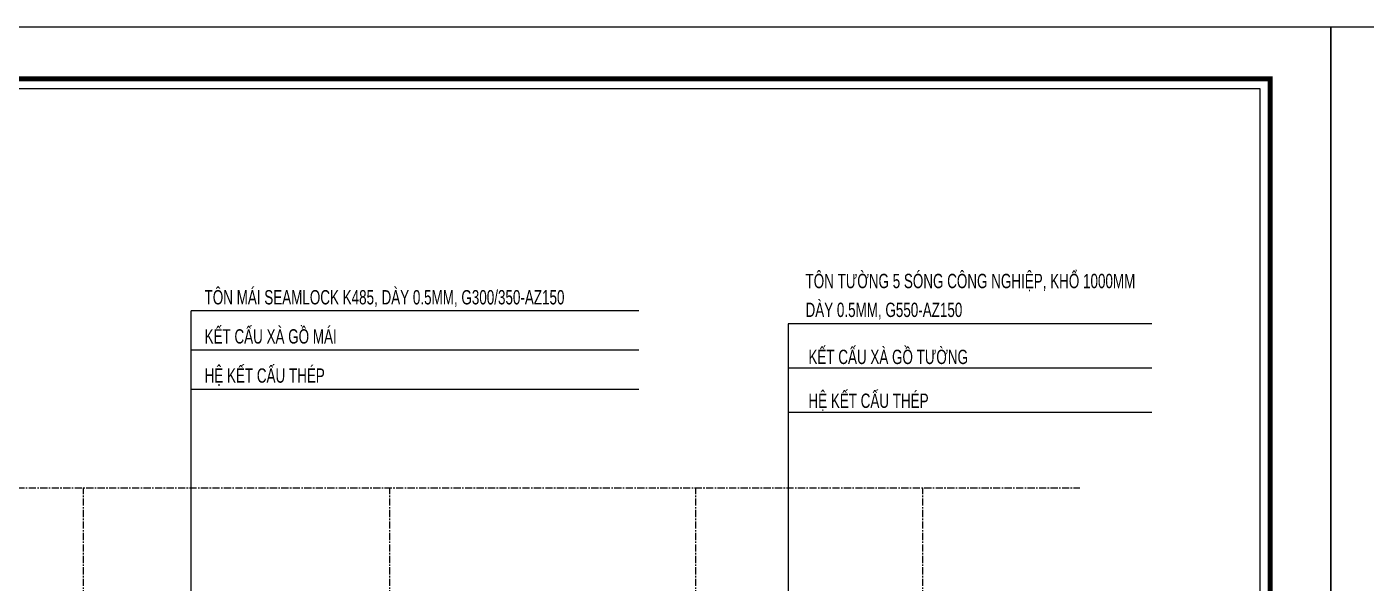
# Model space of a CAD drawing. Header units: inches. Extents: x 2 to 32666, y -5537 to 22.
# Drawn here: x 14638.6 to 14871.9, y -3801.5 to -3704.5 of the extents above; entities that cross this region are included whole.
import ezdxf
from ezdxf.enums import TextEntityAlignment as Align

# ---------------------------------------------------------------- set-up
doc = ezdxf.new("R2010")
doc.units = ezdxf.units.IN
doc.header["$MEASUREMENT"] = 0
doc.linetypes.add('CENTER', pattern=[2, 1.25, -0.25, 0.25, -0.25])
for name, color, linetype in [('2', 2, 'Continuous'), ('3', 3, 'Continuous'), ('7', 7, 'Continuous'), ('9', 9, 'Continuous'), ('BAO KHUNG', 31, 'Continuous'), ('NET IN', 3, 'Continuous'), ('Tim truc', 8, 'Continuous')]:
    doc.layers.add(name, color=color, linetype=linetype)
doc.layers.add('Cover text', color=7, linetype='Continuous', true_color=0x52370f)
doc.styles.add('ST1H', font='vnshxh.shx', dxfattribs={"width": 0.7})
doc.styles.add('TIEU DE', font='Vharialn.ttf')

# ---------------------------------------------------------------- blocks, each defined once
blk = doc.blocks.new('kt kien truc 1')
at = {"layer": '2', "color": 157, "linetype": 'Continuous'}
blk.add_lwpolyline([(0, 420), (594, 420), (594, 0), (0, 0)], close=True, dxfattribs=at)
at = {"layer": '7', "color": 147, "linetype": 'Continuous'}
blk.add_lwpolyline([(12.33, 57.61), (581.67, 57.61), (581.67, 409.19), (12.33, 409.19)], close=True, dxfattribs=at)
at = {"layer": 'BAO KHUNG', "color": 167, "linetype": 'Continuous', "const_width": 0.871}
blk.add_lwpolyline([(10.59, 9.07), (583.41, 9.07), (583.41, 410.93), (10.59, 410.93)], close=True, dxfattribs=at)
at = {"layer": 'Cover text', "ltscale": 0.5, "style": 'TIEU DE'}
for tag, p in [('STT', (555.05, 15.58)), ('TENBANVE', (45.93, 14.6))]:
    blk.add_attdef(tag, text='', height=2, dxfattribs=at).set_placement(p, align=Align.MIDDLE_CENTER)

msp = doc.modelspace()

# ---------------------------------------------------------------- linework, layer by layer
at = {"layer": '9'}
for p, q in [((14667.1887, -3826.3662), (14667.1887, -3754.0567)), ((14745.1883, -3754.0567), (14667.1887, -3754.0567)), ((14745.1883, -3760.8805), (14667.1887, -3760.8805)), ((14771.1971, -3763.997), (14834.5518, -3763.997)), ((14667.1887, -3767.7042), (14745.1883, -3767.7042)), ((14771.1971, -3771.6906), (14834.5518, -3771.6906))]:
    msp.add_line(p, q, dxfattribs=at)
msp.add_lwpolyline([(14834.5518, -3756.3034), (14771.1971, -3756.3034), (14771.1971, -3844.7464), (14829.7867, -3844.7464)], dxfattribs=at)
at = {"layer": 'NET IN'}
for points in [[(14271.7695, -3704.5249), (14865.7695, -3704.5249), (14865.7695, -4124.5249), (14271.7695, -4124.5249)], [(14865.7695, -3704.5249), (15459.7695, -3704.5249), (15459.7695, -4124.5249), (14865.7695, -4124.5249)]]:
    msp.add_lwpolyline(points, close=True, dxfattribs=at)
at = {"layer": 'Tim truc', "linetype": 'CENTER'}
for p, q in [((14318.9145, -3784.9102), (14822.0456, -3784.9102)), ((14648.4559, -3942.0137), (14648.4559, -3784.9102)), ((14701.7893, -3942.0137), (14701.7893, -3784.9102)), ((14755.1226, -3942.0137), (14755.1226, -3784.9102)), ((14794.6559, -3942.0137), (14794.6559, -3784.9102))]:
    msp.add_line(p, q, dxfattribs=at)

# ---------------------------------------------------------------- block references
at = {"layer": '3'}
for p in [(14271.7695, -4124.5249), (14865.7695, -4124.5249)]:
    msp.add_blockref('kt kien truc 1', p, dxfattribs=at)

# ---------------------------------------------------------------- texts
at = {"layer": '3', "style": 'ST1H', "width": 0.7}
for s, p in [('t«n t\xadêng 5 sãng c«ng nghiÖp, khæ 1000mm', (14774.2343, -3750.0971)), ('t«n m¸i seamlock k485, dµy 0.5mm, g300/350-az150', (14669.5471, -3752.9312)), ('dµy 0.5mm, g550-az150', (14774.2343, -3755.1234)), ('kÕt cÊu xµ gå m¸i', (14669.5471, -3759.755)), ('kÕt cÊu xµ gå t\xadêng', (14774.7401, -3763.3272)), ('hÖ kÕt cÊu thÐp', (14669.5471, -3766.5787)), ('hÖ kÕt cÊu thÐp', (14774.7401, -3770.9731))]:
    msp.add_text(s, height=2.5, dxfattribs=at).set_placement(p)

doc.saveas('drawing.dxf')
